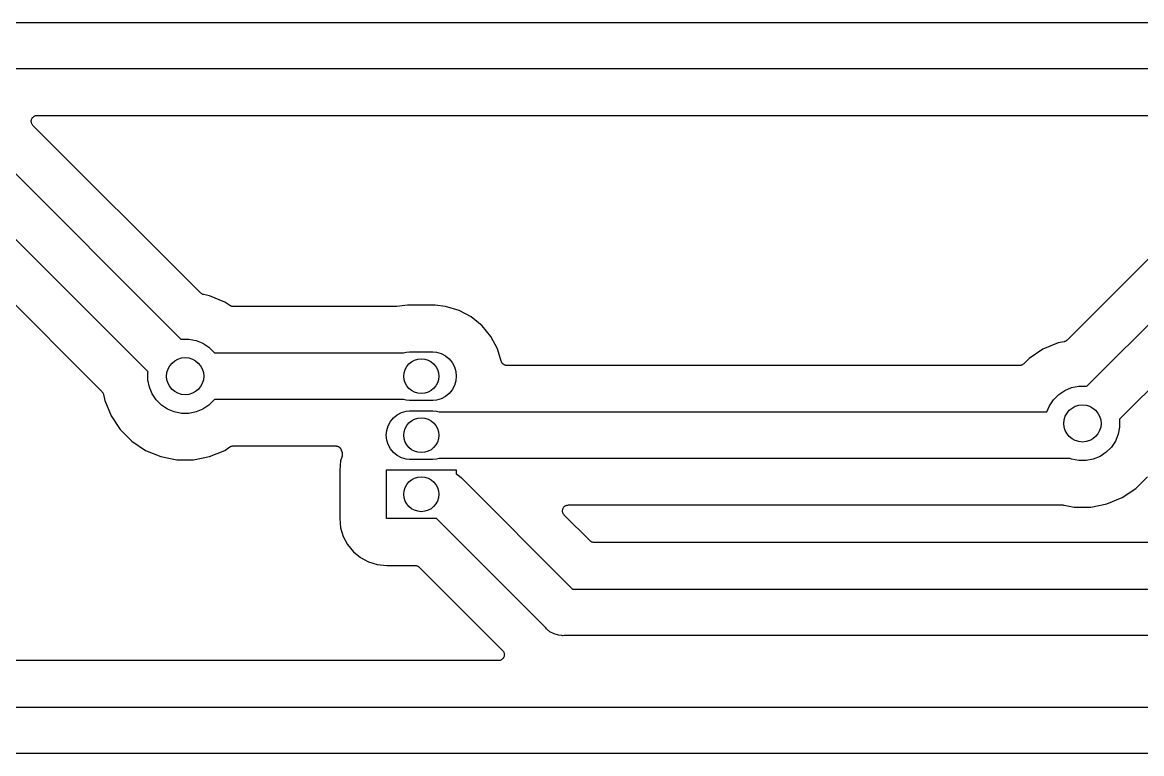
# Model space of a CAD drawing. Extents: x 31.5 to 106.7, y -110.7 to -45.7.
# Drawn here: x 58.47 to 82.55, y -93.97 to -78.24 of the extents above; entities that cross this region are included whole.
import ezdxf

# ---------------------------------------------------------------- set-up
doc = ezdxf.new("R2010")
doc.units = 0
doc.layers.add('BLACK', color=7, linetype='CONTINUOUS')

msp = doc.modelspace()

# ---------------------------------------------------------------- linework, layer by layer
at = {"layer": 'BLACK', "linetype": 'CONTINUOUS'}
for p, q in [((53.5471, -78.24), (97.0526, -78.24)), ((97.0526, -79.24), (53.3646, -79.24)), ((58.6649, -80.3657), (58.6662, -80.3536)), ((58.665, -80.3659), (58.6649, -80.3657)), ((58.6649, -80.3661), (58.665, -80.3659)), ((58.666, -80.3782), (58.6649, -80.3661)), ((58.6671, -80.3904), (58.666, -80.3782)), ((58.6662, -80.3536), (58.6675, -80.3415)), ((58.6672, -80.3906), (58.6671, -80.3904)), ((58.6672, -80.3908), (58.6672, -80.3906)), ((58.6706, -80.4023), (58.6672, -80.3908)), ((58.6675, -80.3415), (58.6676, -80.3413)), ((58.6676, -80.341), (58.6712, -80.3295)), ((58.6676, -80.3413), (58.6676, -80.341)), ((58.674, -80.4142), (58.6706, -80.4023)), ((58.6712, -80.3295), (58.6748, -80.3178)), ((58.6741, -80.4144), (58.674, -80.4142)), ((58.6742, -80.4146), (58.6741, -80.4144)), ((58.6798, -80.4254), (58.6742, -80.4146)), ((58.6748, -80.3178), (58.675, -80.3176)), ((58.675, -80.3174), (58.6809, -80.3066)), ((58.675, -80.3176), (58.675, -80.3174)), ((58.6809, -80.3066), (58.6866, -80.296)), ((58.6866, -80.296), (58.6868, -80.2958)), ((58.6868, -80.2958), (58.6869, -80.2956)), ((58.6869, -80.2956), (58.6947, -80.2862)), ((58.6947, -80.2862), (58.7024, -80.2769)), ((58.7024, -80.2769), (58.7026, -80.2767)), ((58.7026, -80.2767), (58.7028, -80.2766)), ((58.7028, -80.2766), (58.7123, -80.2689)), ((58.7123, -80.2689), (58.7216, -80.2612)), ((58.7216, -80.2612), (58.7218, -80.2611)), ((58.7218, -80.2611), (58.722, -80.261)), ((58.722, -80.261), (58.7328, -80.2553)), ((58.7328, -80.2553), (58.7435, -80.2496)), ((58.7435, -80.2496), (58.7437, -80.2495)), ((58.7437, -80.2495), (58.7439, -80.2494)), ((58.7439, -80.2494), (58.7556, -80.2459)), ((58.7556, -80.2459), (58.7673, -80.2424)), ((58.7673, -80.2424), (58.7675, -80.2424)), ((58.7675, -80.2424), (58.7677, -80.2423)), ((58.7677, -80.2423), (58.7797, -80.2412)), ((58.7797, -80.2412), (58.7919, -80.24)), ((58.7919, -80.24), (97.1017, -80.24)), ((58.6854, -80.4362), (58.6798, -80.4254)), ((58.6856, -80.4363), (58.6854, -80.4362)), ((58.6857, -80.4365), (58.6856, -80.4363)), ((58.6933, -80.446), (58.6857, -80.4365)), ((58.7009, -80.4555), (58.6933, -80.446)), ((58.7012, -80.4558), (58.7009, -80.4555)), ((58.7012, -80.4559), (58.7012, -80.4558)), ((58.7021, -80.4568), (58.7012, -80.4559)), ((58.7012, -80.4559), (58.7012, -80.4559)), ((62.3058, -84.0605), (58.7021, -80.4568)), ((57.7749, -80.9438), (61.8854, -85.0543)), ((61.1783, -85.7614), (57.1969, -81.78)), ((56.8199, -82.8172), (60.1845, -86.1818)), ((83.3237, -82.703), (80.9502, -85.0765)), ((81.3706, -86.0703), (83.9918, -83.4491)), ((62.3148, -84.0679), (62.3058, -84.0605)), ((62.3238, -84.0754), (62.3148, -84.0679)), ((62.3244, -84.0758), (62.3238, -84.0754)), ((62.325, -84.0763), (62.3244, -84.0758)), ((62.3352, -84.0817), (62.325, -84.0763)), ((62.3455, -84.0874), (62.3352, -84.0817)), ((62.3462, -84.0876), (62.3455, -84.0874)), ((62.3468, -84.088), (62.3462, -84.0876)), ((62.358, -84.0914), (62.3468, -84.088)), ((62.3691, -84.0949), (62.358, -84.0914)), ((62.3705, -84.0952), (62.3691, -84.0949)), ((62.3706, -84.0952), (62.3705, -84.0952)), ((62.3705, -84.0952), (62.3705, -84.0952)), ((62.3709, -84.0953), (62.3706, -84.0952)), ((62.501, -84.1212), (62.3709, -84.0953)), ((62.8286, -84.2569), (62.501, -84.1212)), ((62.939, -84.3306), (62.8286, -84.2569)), ((84.6989, -84.1562), (82.0777, -86.7774)), ((62.9493, -84.3361), (62.939, -84.3306)), ((62.9595, -84.3417), (62.9493, -84.3361)), ((62.9602, -84.3419), (62.9595, -84.3417)), ((62.9608, -84.3423), (62.9602, -84.3419)), ((62.972, -84.3457), (62.9608, -84.3423)), ((62.9831, -84.3492), (62.972, -84.3457)), ((62.9838, -84.3493), (62.9831, -84.3492)), ((62.9845, -84.3495), (62.9838, -84.3493)), ((62.9961, -84.3507), (62.9845, -84.3495)), ((63.0078, -84.352), (62.9961, -84.3507)), ((63.0092, -84.352), (63.0078, -84.352)), ((63.0095, -84.352), (63.0092, -84.352)), ((63.0092, -84.352), (63.0092, -84.352)), ((63.0092, -84.352), (63.0092, -84.352)), ((66.5035, -84.352), (63.0095, -84.352)), ((66.5089, -84.3515), (66.5035, -84.352)), ((66.5143, -84.3515), (66.5089, -84.3515)), ((66.5212, -84.3503), (66.5143, -84.3515)), ((66.5282, -84.3496), (66.5212, -84.3503)), ((66.5289, -84.3494), (66.5282, -84.3496)), ((66.7561, -84.327), (66.5289, -84.3494)), ((67.3559, -84.327), (66.7561, -84.327)), ((67.58, -84.3491), (67.3559, -84.327)), ((67.8674, -84.4363), (67.58, -84.3491)), ((68.1323, -84.5779), (67.8674, -84.4363)), ((68.3646, -84.7684), (68.1323, -84.5779)), ((68.5551, -85.0007), (68.3646, -84.7684)), ((61.8854, -85.0543), (61.8972, -85.052)), ((61.8972, -85.052), (62.0548, -85.052)), ((62.0548, -85.052), (62.2094, -85.0827)), ((62.2094, -85.0827), (62.3549, -85.143)), ((62.3549, -85.143), (62.486, -85.2306)), ((62.486, -85.2306), (62.5974, -85.342)), ((68.6967, -85.2656), (68.5551, -85.0007)), ((80.755, -85.1372), (80.4274, -85.2729)), ((80.8851, -85.1113), (80.755, -85.1372)), ((80.8963, -85.1079), (80.8851, -85.1113)), ((80.9075, -85.1046), (80.8963, -85.1079)), ((80.9082, -85.1043), (80.9075, -85.1046)), ((80.9089, -85.1041), (80.9082, -85.1043)), ((80.9192, -85.0986), (80.9089, -85.1041)), ((80.9295, -85.0932), (80.9192, -85.0986)), ((80.9301, -85.0928), (80.9295, -85.0932)), ((80.9307, -85.0924), (80.9301, -85.0928)), ((80.9398, -85.0851), (80.9307, -85.0924)), ((80.9489, -85.0778), (80.9398, -85.0851)), ((80.9499, -85.0768), (80.9489, -85.0778)), ((80.9502, -85.0765), (80.9499, -85.0767)), ((80.9499, -85.0767), (80.9499, -85.0768)), ((80.9499, -85.0768), (80.9499, -85.0768)), ((62.5974, -85.342), (62.6041, -85.352)), ((62.6041, -85.352), (66.6707, -85.352)), ((66.6707, -85.352), (66.7281, -85.3346)), ((66.7281, -85.3346), (66.8052, -85.327)), ((66.8052, -85.327), (67.3068, -85.327)), ((67.3068, -85.327), (67.3839, -85.3346)), ((67.3839, -85.3346), (67.4829, -85.3646)), ((67.4829, -85.3646), (67.5741, -85.4134)), ((67.5741, -85.4134), (67.654, -85.479)), ((67.654, -85.479), (67.7196, -85.5589)), ((68.7775, -85.5319), (68.6967, -85.2656)), ((80.1326, -85.4698), (80.0176, -85.5848)), ((80.4274, -85.2729), (80.1326, -85.4698)), ((67.7196, -85.5589), (67.7684, -85.6501)), ((67.7684, -85.6501), (67.7984, -85.7491)), ((68.7797, -85.5371), (68.7775, -85.5319)), ((68.7813, -85.5426), (68.7797, -85.5371)), ((68.7844, -85.5485), (68.7813, -85.5426)), ((68.787, -85.5548), (68.7844, -85.5485)), ((68.7901, -85.5595), (68.787, -85.5548)), ((68.7928, -85.5645), (68.7901, -85.5595)), ((68.797, -85.5698), (68.7928, -85.5645)), ((68.8007, -85.5754), (68.797, -85.5698)), ((68.8047, -85.5794), (68.8007, -85.5754)), ((68.8083, -85.5839), (68.8047, -85.5794)), ((68.8135, -85.5882), (68.8083, -85.5839)), ((68.8182, -85.593), (68.8135, -85.5882)), ((68.8229, -85.5961), (68.8182, -85.593)), ((68.8273, -85.5998), (68.8229, -85.5961)), ((68.8332, -85.603), (68.8273, -85.5998)), ((68.8388, -85.6068), (68.8332, -85.603)), ((68.844, -85.609), (68.8388, -85.6068)), ((68.849, -85.6117), (68.844, -85.609)), ((68.8554, -85.6138), (68.849, -85.6117)), ((68.8616, -85.6164), (68.8554, -85.6138)), ((68.8672, -85.6175), (68.8616, -85.6164)), ((68.8726, -85.6192), (68.8672, -85.6175)), ((68.8793, -85.62), (68.8726, -85.6192)), ((68.8859, -85.6213), (68.8793, -85.62)), ((68.8916, -85.6214), (68.8859, -85.6213)), ((68.8973, -85.622), (68.8916, -85.6214)), ((68.899, -85.622), (68.8973, -85.622)), ((79.9278, -85.622), (68.899, -85.622)), ((79.9395, -85.6209), (79.9278, -85.622)), ((79.9512, -85.6198), (79.9395, -85.6209)), ((79.9518, -85.6196), (79.9512, -85.6198)), ((79.9525, -85.6196), (79.9518, -85.6196)), ((79.9637, -85.6162), (79.9525, -85.6196)), ((79.975, -85.6129), (79.9637, -85.6162)), ((79.9756, -85.6126), (79.975, -85.6129)), ((79.9762, -85.6124), (79.9756, -85.6126)), ((79.9866, -85.6069), (79.9762, -85.6124)), ((79.997, -85.6015), (79.9866, -85.6069)), ((79.9975, -85.6011), (79.997, -85.6015)), ((79.9981, -85.6008), (79.9975, -85.6011)), ((80.0072, -85.5934), (79.9981, -85.6008)), ((80.0164, -85.586), (80.0072, -85.5934)), ((80.0173, -85.5851), (80.0164, -85.586)), ((80.0176, -85.5848), (80.0173, -85.5851)), ((80.0173, -85.5851), (80.0173, -85.5851)), ((80.0173, -85.5851), (80.0173, -85.5851)), ((61.176, -85.7732), (61.1783, -85.7614)), ((61.176, -85.9308), (61.176, -85.7732)), ((61.2067, -86.0854), (61.176, -85.9308)), ((67.7984, -85.9549), (67.7684, -86.0539)), ((67.7984, -85.7491), (67.8085, -85.852)), ((67.8085, -85.852), (67.7984, -85.9549)), ((60.1845, -86.1818), (60.1847, -86.1821)), ((60.1847, -86.1821), (60.1848, -86.1821)), ((60.1848, -86.1821), (60.1848, -86.1821)), ((60.1848, -86.1821), (60.1858, -86.1831)), ((60.1858, -86.1831), (60.1931, -86.1923)), ((60.1931, -86.1923), (60.2004, -86.2013)), ((60.2004, -86.2013), (60.2008, -86.2019)), ((60.2008, -86.2019), (60.2012, -86.2025)), ((61.267, -86.2309), (61.2067, -86.0854)), ((67.7196, -86.1451), (67.654, -86.225)), ((67.7684, -86.0539), (67.7196, -86.1451)), ((80.77, -86.2466), (80.9011, -86.159)), ((80.9011, -86.159), (81.0466, -86.0987)), ((81.0466, -86.0987), (81.2012, -86.068)), ((81.2012, -86.068), (81.3588, -86.068)), ((81.3588, -86.068), (81.3706, -86.0703)), ((60.2012, -86.2025), (60.2066, -86.2129)), ((60.2066, -86.2129), (60.2121, -86.2231)), ((60.2121, -86.2231), (60.2123, -86.2238)), ((60.2123, -86.2238), (60.2126, -86.2245)), ((60.2126, -86.2245), (60.2159, -86.2357)), ((60.2159, -86.2357), (60.2193, -86.2469)), ((60.2193, -86.2469), (60.2452, -86.377)), ((60.2452, -86.377), (60.3809, -86.7046)), ((61.3546, -86.362), (61.267, -86.2309)), ((61.466, -86.4734), (61.3546, -86.362)), ((62.5974, -86.362), (62.486, -86.4734)), ((62.6041, -86.352), (62.5974, -86.362)), ((66.6707, -86.352), (62.6041, -86.352)), ((66.7281, -86.3694), (66.6707, -86.352)), ((66.8052, -86.377), (66.7281, -86.3694)), ((67.3068, -86.377), (66.8052, -86.377)), ((67.3839, -86.3694), (67.3068, -86.377)), ((67.4829, -86.3394), (67.3839, -86.3694)), ((67.5741, -86.2906), (67.4829, -86.3394)), ((67.654, -86.225), (67.5741, -86.2906)), ((80.571, -86.4891), (80.6586, -86.358)), ((80.6586, -86.358), (80.77, -86.2466)), ((61.5971, -86.561), (61.466, -86.4734)), ((61.7426, -86.6213), (61.5971, -86.561)), ((61.8972, -86.652), (61.7426, -86.6213)), ((62.0548, -86.652), (61.8972, -86.652)), ((62.2094, -86.6213), (62.0548, -86.652)), ((62.3549, -86.561), (62.2094, -86.6213)), ((62.486, -86.4734), (62.3549, -86.561)), ((66.458, -86.749), (66.5379, -86.6834)), ((66.5379, -86.6834), (66.6291, -86.6346)), ((66.6291, -86.6346), (66.7281, -86.6046)), ((66.7281, -86.6046), (66.8052, -86.597)), ((66.8052, -86.597), (67.3068, -86.597)), ((67.3068, -86.597), (67.3839, -86.6046)), ((67.3839, -86.6046), (67.4413, -86.622)), ((67.4413, -86.622), (80.516, -86.622)), ((80.516, -86.622), (80.571, -86.4891)), ((60.3809, -86.7046), (60.5778, -86.9994)), ((66.3136, -87.0191), (66.3436, -86.9201)), ((66.3436, -86.9201), (66.3924, -86.8289)), ((66.3924, -86.8289), (66.458, -86.749)), ((82.0777, -86.7774), (82.08, -86.7892)), ((82.08, -86.7892), (82.08, -86.9468)), ((60.5778, -86.9994), (60.8286, -87.2502)), ((66.3035, -87.122), (66.3136, -87.0191)), ((66.3136, -87.2249), (66.3035, -87.122)), ((82.0493, -87.1014), (81.989, -87.2469)), ((82.08, -86.9468), (82.0493, -87.1014)), ((60.8286, -87.2502), (61.1234, -87.4471)), ((62.8286, -87.4471), (62.939, -87.3734)), ((62.939, -87.3734), (62.9392, -87.3732)), ((62.9392, -87.3732), (62.9392, -87.3732)), ((62.9392, -87.3732), (62.9393, -87.3732)), ((62.9393, -87.3732), (62.9405, -87.3724)), ((62.9405, -87.3724), (62.9509, -87.367)), ((62.9509, -87.367), (62.9611, -87.3616)), ((62.9611, -87.3616), (62.9618, -87.3614)), ((62.9618, -87.3614), (62.9625, -87.361)), ((62.9625, -87.361), (62.9737, -87.3578)), ((62.9737, -87.3578), (62.9849, -87.3544)), ((62.9849, -87.3544), (62.9856, -87.3543)), ((62.9856, -87.3543), (62.9863, -87.3541)), ((62.9863, -87.3541), (62.9979, -87.3531)), ((62.9979, -87.3531), (63.0095, -87.352)), ((63.0095, -87.352), (65.213, -87.352)), ((65.213, -87.352), (65.2147, -87.352)), ((65.2147, -87.352), (65.2204, -87.3526)), ((65.2204, -87.3526), (65.2261, -87.3527)), ((65.2261, -87.3527), (65.2327, -87.354)), ((65.2327, -87.354), (65.2394, -87.3548)), ((65.2394, -87.3548), (65.2448, -87.3565)), ((65.2448, -87.3565), (65.2504, -87.3576)), ((65.2504, -87.3576), (65.2566, -87.3602)), ((65.2566, -87.3602), (65.263, -87.3623)), ((65.263, -87.3623), (65.268, -87.365)), ((65.268, -87.365), (65.2732, -87.3672)), ((65.2732, -87.3672), (65.2788, -87.371)), ((65.2788, -87.371), (65.2847, -87.3742)), ((65.2847, -87.3742), (65.2891, -87.3779)), ((65.2891, -87.3779), (65.2938, -87.381)), ((65.2938, -87.381), (65.2985, -87.3858)), ((65.2985, -87.3858), (65.3037, -87.3901)), ((65.3037, -87.3901), (65.3073, -87.3946)), ((65.3073, -87.3946), (65.3113, -87.3986)), ((65.3113, -87.3986), (65.315, -87.4042)), ((65.315, -87.4042), (65.3192, -87.4095)), ((66.3436, -87.3239), (66.3136, -87.2249)), ((66.3924, -87.4151), (66.3436, -87.3239)), ((81.9014, -87.378), (81.79, -87.4894)), ((81.989, -87.2469), (81.9014, -87.378)), ((61.1234, -87.4471), (61.451, -87.5828)), ((61.451, -87.5828), (61.7987, -87.652)), ((62.1533, -87.652), (62.501, -87.5828)), ((62.501, -87.5828), (62.8286, -87.4471)), ((65.3192, -87.4095), (65.3219, -87.4145)), ((65.351, -87.5703), (65.3205, -87.671)), ((65.3219, -87.4145), (65.325, -87.4192)), ((65.325, -87.4192), (65.3276, -87.4255)), ((65.3276, -87.4255), (65.3307, -87.4314)), ((65.3307, -87.4314), (65.3323, -87.4369)), ((65.3323, -87.4369), (65.3345, -87.4421)), ((65.3345, -87.4421), (65.351, -87.4966)), ((65.351, -87.4966), (65.3511, -87.4969)), ((65.3533, -87.5589), (65.351, -87.5703)), ((65.3511, -87.4969), (65.3511, -87.4969)), ((65.3511, -87.4969), (65.3511, -87.4969)), ((65.3511, -87.4969), (65.3515, -87.4983)), ((65.3515, -87.4983), (65.3536, -87.5098)), ((65.3557, -87.5474), (65.3533, -87.5589)), ((65.3536, -87.5098), (65.3559, -87.5212)), ((65.3559, -87.546), (65.3557, -87.5467)), ((65.3557, -87.5467), (65.3557, -87.5474)), ((65.3559, -87.5212), (65.3559, -87.5219)), ((65.3559, -87.5219), (65.356, -87.5226)), ((65.356, -87.5226), (65.3559, -87.5344)), ((65.3559, -87.5344), (65.3559, -87.546)), ((66.458, -87.495), (66.3924, -87.4151)), ((66.5379, -87.5606), (66.458, -87.495)), ((66.6291, -87.6094), (66.5379, -87.5606)), ((66.7281, -87.6394), (66.6291, -87.6094)), ((66.8052, -87.647), (66.7281, -87.6394)), ((67.3068, -87.647), (66.8052, -87.647)), ((67.3839, -87.6394), (67.3068, -87.647)), ((67.4413, -87.622), (67.3839, -87.6394)), ((81.0014, -87.622), (67.4413, -87.622)), ((81.0124, -87.6231), (81.0014, -87.622)), ((81.0466, -87.6373), (81.0124, -87.6231)), ((81.2012, -87.668), (81.0466, -87.6373)), ((81.5134, -87.6373), (81.3588, -87.668)), ((81.6589, -87.577), (81.5134, -87.6373)), ((81.79, -87.4894), (81.6589, -87.577)), ((61.7987, -87.652), (62.1533, -87.652)), ((65.3205, -87.671), (65.3005, -87.8732)), ((65.3005, -87.8732), (65.3005, -88.9108)), ((66.306, -88.917), (66.306, -87.867)), ((66.306, -87.867), (67.806, -87.867)), ((67.806, -87.867), (67.806, -87.9544)), ((81.3588, -87.668), (81.2012, -87.668)), ((67.806, -87.9544), (67.8431, -87.9743)), ((67.8431, -87.9743), (67.9193, -88.0367)), ((67.9193, -88.0367), (67.9349, -88.0558)), ((67.9349, -88.0558), (70.3111, -90.432)), ((82.4274, -88.2662), (82.6782, -88.0154)), ((82.1326, -88.4631), (82.4274, -88.2662)), ((81.4573, -88.668), (81.805, -88.5988)), ((81.805, -88.5988), (82.1326, -88.4631)), ((70.0949, -88.7477), (70.0962, -88.7356)), ((70.095, -88.7479), (70.0949, -88.7477)), ((70.0949, -88.7481), (70.095, -88.7479)), ((70.096, -88.7602), (70.0949, -88.7481)), ((70.0971, -88.7724), (70.096, -88.7602)), ((70.0962, -88.7356), (70.0975, -88.7235)), ((70.0972, -88.7726), (70.0971, -88.7724)), ((70.0972, -88.7728), (70.0972, -88.7726)), ((70.1006, -88.7843), (70.0972, -88.7728)), ((70.0975, -88.7235), (70.0976, -88.7232)), ((70.0976, -88.723), (70.1012, -88.7115)), ((70.0976, -88.7232), (70.0976, -88.723)), ((70.104, -88.7962), (70.1006, -88.7843)), ((70.1012, -88.7115), (70.1048, -88.6998)), ((70.1041, -88.7964), (70.104, -88.7962)), ((70.1042, -88.7966), (70.1041, -88.7964)), ((70.1098, -88.8074), (70.1042, -88.7966)), ((70.1048, -88.6998), (70.105, -88.6996)), ((70.105, -88.6994), (70.1108, -88.6887)), ((70.105, -88.6996), (70.105, -88.6994)), ((70.1154, -88.8182), (70.1098, -88.8074)), ((70.1108, -88.6887), (70.1166, -88.678)), ((70.1156, -88.8183), (70.1154, -88.8182)), ((70.1157, -88.8185), (70.1156, -88.8183)), ((70.1233, -88.828), (70.1157, -88.8185)), ((70.1166, -88.678), (70.1168, -88.6778)), ((70.1168, -88.6778), (70.1169, -88.6776)), ((70.1169, -88.6776), (70.1247, -88.6682)), ((70.1309, -88.8375), (70.1233, -88.828)), ((70.1247, -88.6682), (70.1324, -88.6589)), ((70.1312, -88.8378), (70.1309, -88.8375)), ((70.1312, -88.8379), (70.1312, -88.8378)), ((70.1321, -88.8388), (70.1312, -88.8379)), ((70.1312, -88.8379), (70.1312, -88.8379)), ((70.6881, -89.3948), (70.1321, -88.8388)), ((70.1324, -88.6589), (70.1326, -88.6587)), ((70.1326, -88.6587), (70.1328, -88.6586)), ((70.1328, -88.6586), (70.1423, -88.6509)), ((70.1423, -88.6509), (70.1516, -88.6432)), ((70.1516, -88.6432), (70.1518, -88.6431)), ((70.1518, -88.6431), (70.152, -88.643)), ((70.152, -88.643), (70.1628, -88.6373)), ((70.1628, -88.6373), (70.1735, -88.6316)), ((70.1735, -88.6316), (70.1737, -88.6315)), ((70.1737, -88.6315), (70.1739, -88.6314)), ((70.1739, -88.6314), (70.1855, -88.628)), ((70.1855, -88.628), (70.1973, -88.6244)), ((70.1973, -88.6244), (70.1975, -88.6244)), ((70.1975, -88.6244), (70.1977, -88.6243)), ((70.1977, -88.6243), (70.2097, -88.6232)), ((70.2097, -88.6232), (70.2219, -88.622)), ((70.2219, -88.622), (80.8589, -88.622)), ((80.8589, -88.622), (80.8591, -88.622)), ((80.8591, -88.622), (80.8591, -88.622)), ((80.8591, -88.622), (80.8591, -88.622)), ((80.8591, -88.622), (80.8607, -88.622)), ((80.8607, -88.622), (80.8722, -88.6233)), ((80.8722, -88.6233), (80.8837, -88.6244)), ((80.8837, -88.6244), (81.1027, -88.668)), ((81.1027, -88.668), (81.4573, -88.668)), ((65.3005, -88.9108), (65.3205, -89.113)), ((67.3819, -88.917), (66.306, -88.917)), ((69.7331, -91.2682), (67.3819, -88.917)), ((65.3205, -89.113), (65.3777, -89.3015)), ((65.3777, -89.3015), (65.4705, -89.4753)), ((65.4705, -89.4753), (65.5955, -89.6275)), ((70.6972, -89.4022), (70.6881, -89.3948)), ((70.7062, -89.4098), (70.6972, -89.4022)), ((70.7068, -89.4101), (70.7062, -89.4098)), ((70.7073, -89.4105), (70.7068, -89.4101)), ((70.7176, -89.4161), (70.7073, -89.4105)), ((70.7279, -89.4217), (70.7176, -89.4161)), ((70.7285, -89.4219), (70.7279, -89.4217)), ((70.7291, -89.4222), (70.7285, -89.4219)), ((70.7403, -89.4257), (70.7291, -89.4222)), ((70.7515, -89.4292), (70.7403, -89.4257)), ((70.7522, -89.4293), (70.7515, -89.4292)), ((70.7528, -89.4295), (70.7522, -89.4293)), ((70.7645, -89.4307), (70.7528, -89.4295)), ((70.7762, -89.432), (70.7645, -89.4307)), ((70.7775, -89.432), (70.7762, -89.432)), ((70.7779, -89.432), (70.7775, -89.432)), ((70.7775, -89.432), (70.7775, -89.432)), ((70.7775, -89.432), (70.7775, -89.432)), ((91.7821, -89.432), (70.7779, -89.432)), ((65.5955, -89.6275), (65.7477, -89.7525)), ((65.7477, -89.7525), (65.9215, -89.8454)), ((65.9215, -89.8454), (66.11, -89.9025)), ((66.11, -89.9025), (66.3122, -89.9225)), ((66.3122, -89.9225), (66.9205, -89.9225)), ((66.9205, -89.9225), (66.921, -89.9225)), ((66.921, -89.9225), (66.921, -89.9225)), ((66.921, -89.9225), (66.921, -89.9225)), ((66.921, -89.9225), (66.9223, -89.9225)), ((66.9223, -89.9225), (66.934, -89.9238)), ((66.934, -89.9238), (66.9456, -89.925)), ((66.9456, -89.925), (66.9463, -89.9252)), ((66.9463, -89.9252), (66.9469, -89.9252)), ((66.9469, -89.9252), (66.9581, -89.9288)), ((66.9581, -89.9288), (66.9693, -89.9322)), ((66.9693, -89.9322), (66.9699, -89.9325)), ((66.9699, -89.9325), (66.9706, -89.9327)), ((66.9706, -89.9327), (66.9809, -89.9384)), ((66.9809, -89.9384), (66.9912, -89.9439)), ((66.9912, -89.9439), (66.9917, -89.9443)), ((66.9917, -89.9443), (66.9923, -89.9447)), ((66.9923, -89.9447), (67.0012, -89.9522)), ((67.0012, -89.9522), (67.0103, -89.9596)), ((67.0103, -89.9596), (68.8059, -91.7552)), ((70.3111, -90.432), (92.2489, -90.432)), ((69.7487, -91.2873), (69.7331, -91.2682)), ((69.8249, -91.3497), (69.7487, -91.2873)), ((69.9117, -91.3962), (69.8249, -91.3497)), ((70.006, -91.4248), (69.9117, -91.3962)), ((70.0794, -91.432), (70.006, -91.4248)), ((70.104, -91.4344), (70.0794, -91.432)), ((70.0794, -91.432), (70.0794, -91.432)), ((70.1285, -91.432), (70.104, -91.4344)), ((92.4314, -91.432), (70.1285, -91.432)), ((68.7161, -91.972), (54.5219, -91.972)), ((68.7281, -91.9708), (68.7161, -91.972)), ((68.7403, -91.9697), (68.7281, -91.9708)), ((68.7405, -91.9696), (68.7403, -91.9697)), ((68.7407, -91.9696), (68.7405, -91.9696)), ((68.7522, -91.9661), (68.7407, -91.9696)), ((68.7641, -91.9626), (68.7522, -91.9661)), ((68.7643, -91.9625), (68.7641, -91.9626)), ((68.7645, -91.9624), (68.7643, -91.9625)), ((68.7751, -91.9568), (68.7645, -91.9624)), ((68.786, -91.951), (68.7751, -91.9568)), ((68.7862, -91.9509), (68.786, -91.951)), ((68.7864, -91.9508), (68.7862, -91.9509)), ((68.7957, -91.9431), (68.7864, -91.9508)), ((68.8052, -91.9354), (68.7957, -91.9431)), ((68.8054, -91.9353), (68.8052, -91.9354)), ((68.8056, -91.9351), (68.8054, -91.9353)), ((68.8133, -91.9258), (68.8056, -91.9351)), ((68.8059, -91.7552), (68.8068, -91.7561)), ((68.8068, -91.7561), (68.8068, -91.7561)), ((68.8068, -91.7561), (68.8068, -91.7562)), ((68.8068, -91.7562), (68.8071, -91.7565)), ((68.8071, -91.7565), (68.8148, -91.7661)), ((68.8211, -91.9164), (68.8133, -91.9258)), ((68.8148, -91.7661), (68.8223, -91.7755)), ((68.8212, -91.9162), (68.8211, -91.9164)), ((68.8214, -91.916), (68.8212, -91.9162)), ((68.8272, -91.9053), (68.8214, -91.916)), ((68.8223, -91.7755), (68.8224, -91.7757)), ((68.8224, -91.7757), (68.8226, -91.7758)), ((68.8226, -91.7758), (68.8282, -91.7867)), ((68.833, -91.8946), (68.8272, -91.9053)), ((68.8282, -91.7867), (68.8338, -91.7974)), ((68.8332, -91.8942), (68.833, -91.8944)), ((68.833, -91.8944), (68.833, -91.8946)), ((68.8367, -91.8827), (68.8332, -91.8942)), ((68.8338, -91.7974), (68.8339, -91.7976)), ((68.8339, -91.7976), (68.834, -91.7978)), ((68.834, -91.7978), (68.8374, -91.8097)), ((68.8404, -91.871), (68.8367, -91.8827)), ((68.8374, -91.8097), (68.8408, -91.8212)), ((68.8405, -91.8705), (68.8404, -91.8707)), ((68.8404, -91.8707), (68.8404, -91.871)), ((68.8417, -91.8585), (68.8405, -91.8705)), ((68.8408, -91.8212), (68.8408, -91.8214)), ((68.8408, -91.8214), (68.8409, -91.8216)), ((68.8409, -91.8216), (68.842, -91.8338)), ((68.8431, -91.8463), (68.8417, -91.8585)), ((68.842, -91.8338), (68.8431, -91.8459)), ((68.8431, -91.8459), (68.843, -91.8461)), ((68.843, -91.8461), (68.8431, -91.8463)), ((54.0551, -92.972), (97.0526, -92.972)), ((97.0526, -93.972), (53.8725, -93.972))]:
    msp.add_line(p, q, dxfattribs=at)
at = {"layer": 'BLACK'}
for centre, radius in [((61.976, -85.852), 0.4), ((67.056, -85.852), 0.375), ((81.28, -86.868), 0.4), ((67.056, -87.122), 0.375), ((67.056, -88.392), 0.375)]:
    msp.add_circle(centre, radius, dxfattribs=at)

doc.saveas('drawing.dxf')
